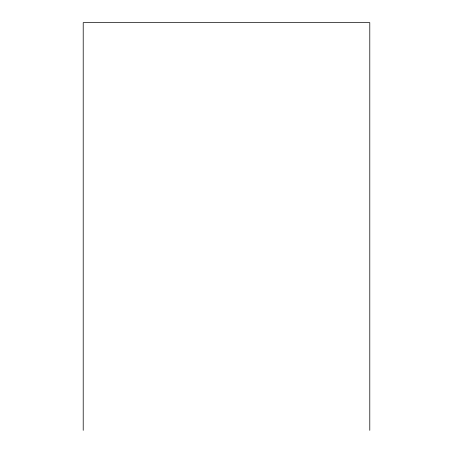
<?xml version="1.0" encoding="UTF-8"?>
<svg xmlns="http://www.w3.org/2000/svg" width="453" height="453" viewBox="0 0 453 453"><rect width="100%" height="100%" fill="white"/><g stroke="black" fill="none" stroke-linecap="round" stroke-linejoin="round"><path stroke-width="0.68" d="M369.79 430.35L369.79 22.65L83.21 22.65L83.21 430.35"/></g></svg>
